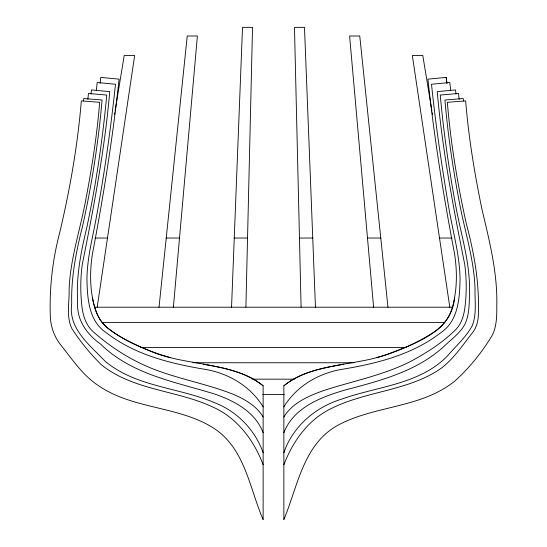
<?xml version="1.0" encoding="UTF-8"?>
<svg xmlns="http://www.w3.org/2000/svg" width="547" height="547" viewBox="0 0 547 547"><rect width="100%" height="100%" fill="white"/><g stroke="black" fill="none" stroke-linecap="round" stroke-linejoin="round"><path stroke-width="0.82" d="M245.904 307.209L252.529 27.35L242.512 27.35L231.545 307.209M83.506 101.086L83.739 98.535L102.063 100.005C98.426 142.48 91.78 184.688 82.542 226.301C76.136 251.565 71.014 277.37 71.725 303.558C68.026 328.733 89.701 344.904 104.99 361.15C136.114 387.208 179.225 387.392 215.279 402.975C237.507 411.72 255.169 430.209 263.134 452.69M173.385 307.209L197.392 35.999L187.245 35.999L159.027 307.209M87.869 99.301L88.45 93.455L106.761 95.055C102.658 139.253 96.224 183.252 86.98 226.67C81.229 250.902 76.054 275.64 77.64 300.693C76.156 319.475 86.221 333.732 100.771 344.268C131.109 374.086 174.22 381.717 213.309 393.614C233.542 400.301 255.182 411.542 263.134 432.698M91.014 94.105L91.438 89.934L109.742 91.609C104.709 149.762 93.783 207.135 82.303 264.276A164.838 164.838 0 0 0 81.093 296.795C81.77 309.199 83.37 323.106 93.318 331.817C109.304 346.025 127.465 357.882 147.081 366.449C174.835 378.456 205.022 383.16 233.097 394.23C244.687 399.214 256.591 405.806 263.134 417.053M96.279 90.761L97.188 82.501L115.485 84.252C110.419 132.155 103.527 179.888 94.487 227.196C90.98 244.188 87.192 261.275 86.932 278.697C87.308 297.63 88.518 320.72 105.872 332.432C134.829 354.989 170.938 363.762 206.431 369.574C229.487 373.792 250.779 386.667 263.134 406.879M100.122 83.206L100.771 77.414L119.075 79.137C112.791 137.755 103.486 196.017 92.429 253.904C89.906 270.375 89.756 287.36 93.701 303.619M453.299 303.619C457.244 287.36 457.094 270.375 454.571 253.904C443.514 196.017 434.209 137.755 427.925 79.137L446.229 77.414L446.878 83.206M97.195 307.209L134.658 55.514L124.203 55.514L115.089 110.966M114.542 114.33L114.815 112.648M454.584 297.602C451.815 332.138 414.298 343.639 387.31 354.415C353.506 366.442 313.157 362.599 283.866 385.799L283.866 519.65C297.766 486.324 303.38 443.576 338.634 424.848C375.522 405.3 421.641 408.103 454.954 380.924C469.682 367.762 482.235 351.912 492.396 335.017C496.847 325.766 496.847 315.257 496.806 305.219C497.538 272.502 489.36 240.673 481.921 209.098C474.543 173.358 468.588 137.276 465.661 100.88L447.33 102.31C450.728 143.082 457.408 183.532 466.263 223.463C473.579 250.868 478.81 278.922 478.454 307.387C478.707 315.681 478.31 324.583 473.333 331.598C462.858 344.808 453.497 359.55 439.556 369.457C405.539 391.967 362.141 391.18 326.826 410.865C306.183 422.462 292.194 443.002 283.866 464.724M453.087 304.364C450.796 315.045 444.793 324.897 435.617 331.003C417.58 343.037 397.471 351.885 376.568 357.581M283.866 452.69C292.802 426.421 315.516 407.03 341.718 399.091C377.451 386.271 420.328 384.473 447.959 355.393C456.15 345.718 466.065 337.137 472.15 325.896C476.936 314.265 474.728 301.294 475.035 289.089C474.194 260.064 465.046 232.256 459.678 203.928C453.08 169.556 447.849 134.897 444.937 100.005L463.261 98.535L463.494 101.086M283.866 432.698C293.472 407.583 320.993 397.074 344.781 390.114C380.698 380.63 418.756 370.996 446.229 344.268C452.725 338.306 460.034 332.788 464.512 325.021C470.208 313.739 469.059 300.583 469.586 288.337C469.381 259.579 460.348 231.969 455.357 203.874C448.752 167.84 443.535 131.547 440.239 95.055L458.55 93.455L459.131 99.301M283.866 417.053C292.303 402.845 308.487 396.055 323.339 390.654C352.391 381.115 382.921 375.447 410.407 361.567C426.961 352.61 443.214 342.326 456.478 328.85C464.307 320.166 465.039 307.858 465.907 296.795A164.838 164.838 0 0 0 464.697 264.269C453.217 207.135 442.291 149.762 437.258 91.609L455.562 89.934L455.986 94.105M283.866 406.879C296.221 386.667 317.513 373.792 340.569 369.574C376.062 363.762 412.171 354.989 441.128 332.432C458.482 320.72 459.692 297.63 460.068 278.697C459.61 253.917 452.39 229.979 448.444 205.665C441.716 165.358 435.631 124.921 431.515 84.252L449.812 82.501L450.721 90.761M283.866 385.799C300.604 371.789 323.045 368.152 343.81 364.206M95.034 238.041L107.492 238.041M166.22 238.041L179.505 238.041M234.26 238.041L247.538 238.041M299.462 238.041L312.74 238.041M367.495 238.041L380.78 238.041M439.508 238.041L451.966 238.041M94.392 307.209L452.608 307.209M102.18 322.463L444.82 322.463M140.647 347.495L406.353 347.495M192.845 362.75L354.155 362.75M252.803 379.174L294.361 379.174M262.738 394.428L284.262 394.428M263.134 464.724C253.958 440.246 236.967 417.614 212.523 406.9C176.695 390.161 133.475 390.421 101.728 365.054C90.371 354.073 80.293 341.567 71.739 328.309C66.132 316.474 69.476 302.833 69.093 290.293C70.023 259.784 79.985 230.643 85.571 200.852C91.855 168.257 96.99 135.41 99.67 102.31L81.339 100.88C77.626 145.687 69.825 190.096 59.425 233.815C52.546 260.14 49.49 287.353 50.269 314.552C50.269 325.656 53.982 336.542 60.956 345.205C72.375 359.516 82.795 375.379 98.392 385.587C133.304 409.73 179.539 405.744 214.821 428.889C245.213 449.531 249.623 488.45 263.134 519.65L263.134 385.799C230.602 360.521 185.686 366.811 149.181 350.641C133.345 343.721 116.75 336.808 104.08 324.713C97.113 317.369 94.316 307.284 92.416 297.602M203.19 364.206C223.955 368.152 246.396 371.789 263.134 385.799M170.432 357.581C148.005 351.208 125.878 341.998 107.26 327.756C100.156 321.834 95.985 313.233 93.913 304.364M431.911 110.966L422.797 55.514L412.342 55.514L449.805 307.209M432.185 112.648L432.458 114.33M446.229 77.414L446.878 83.206M387.973 307.209L359.755 35.999L349.608 35.999L373.615 307.209M315.455 307.209L304.488 27.35L294.471 27.35L301.096 307.209"/></g></svg>
